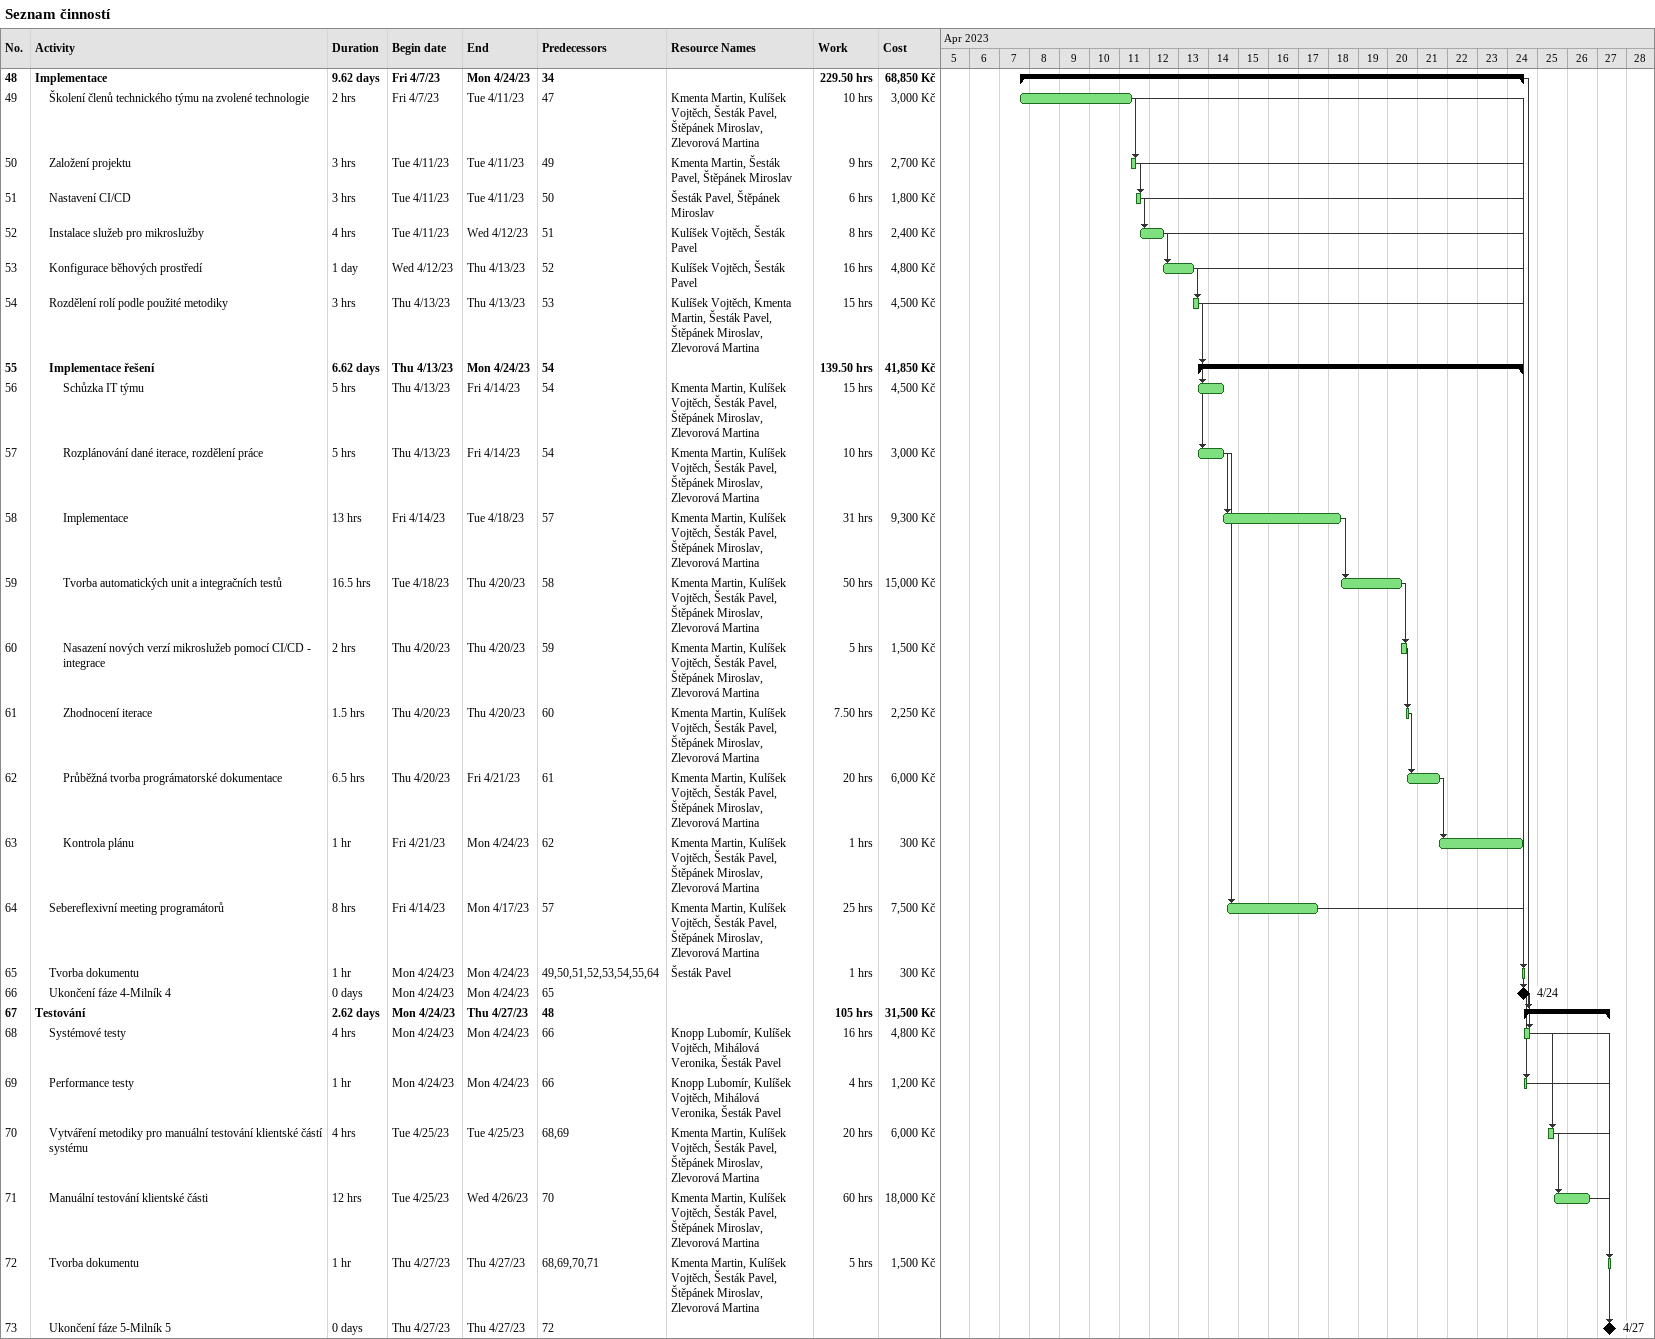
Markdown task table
Seznam činností

| ID | Level | Task | Duration | Start | Finish | Predecessors | Resources | Work (h) | Cost (Kč) |
|---|---|---|---|---|---|---|---|---|---|
| 48 | 1 | **Implementace** | 9.62d | 2023-04-07 | 2023-04-24 | 34 |  | 229.50 | 68850 |
| 49 | 2 | Školení členů technického týmu na zvolené technologie | 2h | 2023-04-07 | 2023-04-11 | 47 | Kmenta Martin, Kulíšek Vojtěch, Šesták Pavel, Štěpánek Miroslav, Zlevorová Martina | 10 | 3000 |
| 50 | 2 | Založení projektu | 3h | 2023-04-11 | 2023-04-11 | 49 | Kmenta Martin, Šesták Pavel, Štěpánek Miroslav | 9 | 2700 |
| 51 | 2 | Nastavení CI/CD | 3h | 2023-04-11 | 2023-04-11 | 50 | Šesták Pavel, Štěpánek Miroslav | 6 | 1800 |
| 52 | 2 | Instalace služeb pro mikroslužby | 4h | 2023-04-11 | 2023-04-12 | 51 | Kulíšek Vojtěch, Šesták Pavel | 8 | 2400 |
| 53 | 2 | Konfigurace běhových prostředí | 1d | 2023-04-12 | 2023-04-13 | 52 | Kulíšek Vojtěch, Šesták Pavel | 16 | 4800 |
| 54 | 2 | Rozdělení rolí podle použité metodiky | 3h | 2023-04-13 | 2023-04-13 | 53 | Kulíšek Vojtěch, Kmenta Martin, Šesták Pavel, Štěpánek Miroslav, Zlevorová Martina | 15 | 4500 |
| 55 | 2 | **Implementace řešení** | 6.62d | 2023-04-13 | 2023-04-24 | 54 |  | 139.50 | 41850 |
| 56 | 3 | Schůzka IT týmu | 5h | 2023-04-13 | 2023-04-14 | 54 | Kmenta Martin, Kulíšek Vojtěch, Šesták Pavel, Štěpánek Miroslav, Zlevorová Martina | 15 | 4500 |
| 57 | 3 | Rozplánování dané iterace, rozdělení práce | 5h | 2023-04-13 | 2023-04-14 | 54 | Kmenta Martin, Kulíšek Vojtěch, Šesták Pavel, Štěpánek Miroslav, Zlevorová Martina | 10 | 3000 |
| 58 | 3 | Implementace | 13h | 2023-04-14 | 2023-04-18 | 57 | Kmenta Martin, Kulíšek Vojtěch, Šesták Pavel, Štěpánek Miroslav, Zlevorová Martina | 31 | 9300 |
| 59 | 3 | Tvorba automatických unit a integračních testů | 16.5h | 2023-04-18 | 2023-04-20 | 58 | Kmenta Martin, Kulíšek Vojtěch, Šesták Pavel, Štěpánek Miroslav, Zlevorová Martina | 50 | 15000 |
| 60 | 3 | Nasazení nových verzí mikroslužeb pomocí CI/CD - integrace | 2h | 2023-04-20 | 2023-04-20 | 59 | Kmenta Martin, Kulíšek Vojtěch, Šesták Pavel, Štěpánek Miroslav, Zlevorová Martina | 5 | 1500 |
| 61 | 3 | Zhodnocení iterace | 1.5h | 2023-04-20 | 2023-04-20 | 60 | Kmenta Martin, Kulíšek Vojtěch, Šesták Pavel, Štěpánek Miroslav, Zlevorová Martina | 7.50 | 2250 |
| 62 | 3 | Průběžná tvorba prográmatorské dokumentace | 6.5h | 2023-04-20 | 2023-04-21 | 61 | Kmenta Martin, Kulíšek Vojtěch, Šesták Pavel, Štěpánek Miroslav, Zlevorová Martina | 20 | 6000 |
| 63 | 3 | Kontrola plánu | 1h | 2023-04-21 | 2023-04-24 | 62 | Kmenta Martin, Kulíšek Vojtěch, Šesták Pavel, Štěpánek Miroslav, Zlevorová Martina | 1 | 300 |
| 64 | 2 | Sebereflexivní meeting programátorů | 8h | 2023-04-14 | 2023-04-17 | 57 | Kmenta Martin, Kulíšek Vojtěch, Šesták Pavel, Štěpánek Miroslav, Zlevorová Martina | 25 | 7500 |
| 65 | 2 | Tvorba dokumentu | 1h | 2023-04-24 | 2023-04-24 | 49, 50, 51, 52, 53, 54, 55, 64 | Šesták Pavel | 1 | 300 |
| 66 | 2 | Ukončení fáze 4-Milník 4 | 0d | 2023-04-24 | 2023-04-24 | 65 |  |  |  |
| 67 | 1 | **Testování** | 2.62d | 2023-04-24 | 2023-04-27 | 48 |  | 105 | 31500 |
| 68 | 2 | Systémové testy | 4h | 2023-04-24 | 2023-04-24 | 66 | Knopp Lubomír, Kulíšek Vojtěch, Mihálová Veronika, Šesták Pavel | 16 | 4800 |
| 69 | 2 | Performance testy | 1h | 2023-04-24 | 2023-04-24 | 66 | Knopp Lubomír, Kulíšek Vojtěch, Mihálová Veronika, Šesták Pavel | 4 | 1200 |
| 70 | 2 | Vytváření metodiky pro manuální testování klientské částí systému | 4h | 2023-04-25 | 2023-04-25 | 68, 69 | Kmenta Martin, Kulíšek Vojtěch, Šesták Pavel, Štěpánek Miroslav, Zlevorová Martina | 20 | 6000 |
| 71 | 2 | Manuální testování klientské části | 12h | 2023-04-25 | 2023-04-26 | 70 | Kmenta Martin, Kulíšek Vojtěch, Šesták Pavel, Štěpánek Miroslav, Zlevorová Martina | 60 | 18000 |
| 72 | 2 | Tvorba dokumentu | 1h | 2023-04-27 | 2023-04-27 | 68, 69, 70, 71 | Kmenta Martin, Kulíšek Vojtěch, Šesták Pavel, Štěpánek Miroslav, Zlevorová Martina | 5 | 1500 |
| 73 | 2 | Ukončení fáze 5-Milník 5 | 0d | 2023-04-27 | 2023-04-27 | 72 |  |  |  |
